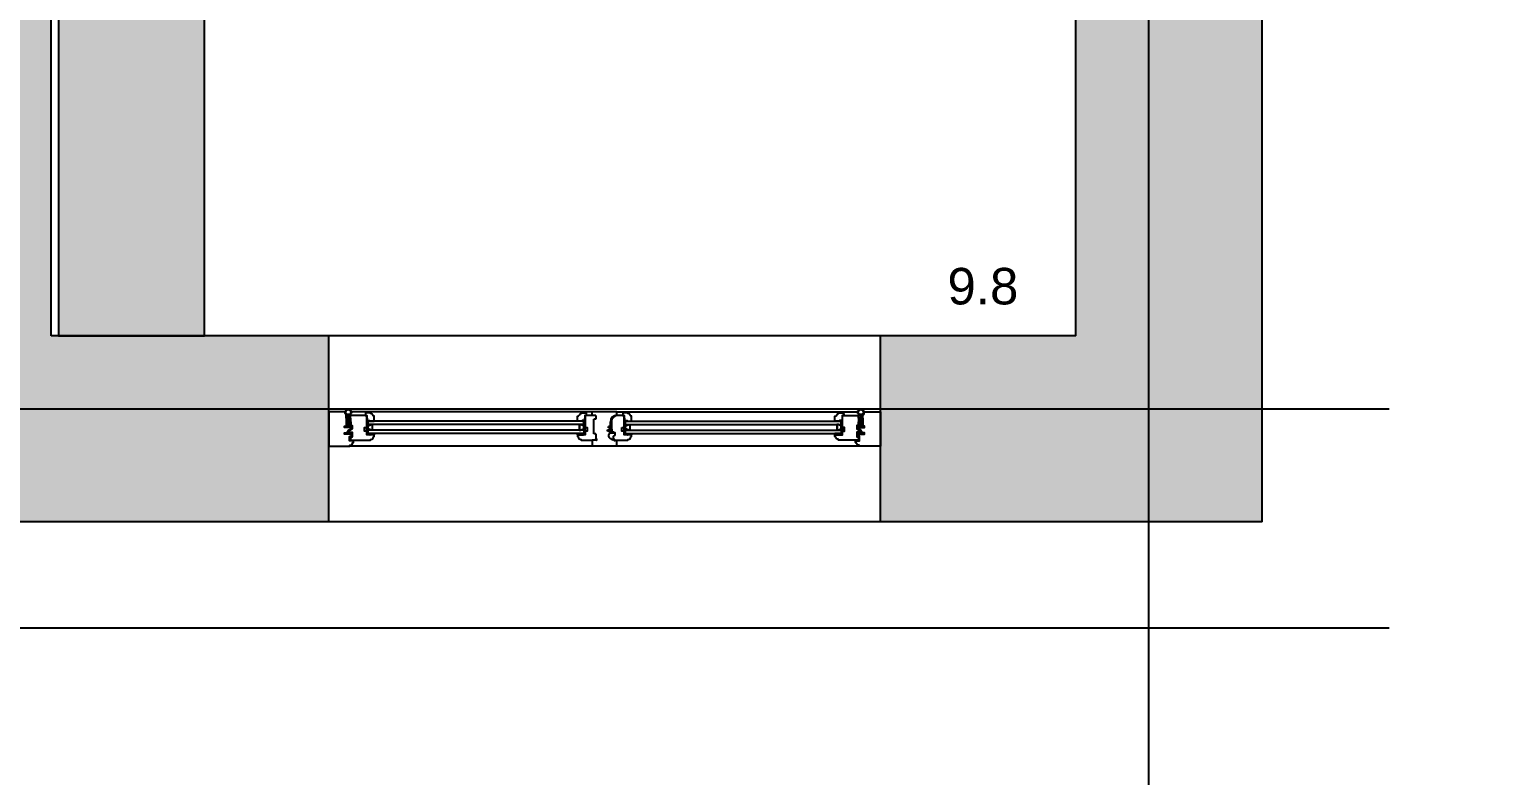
# Model space of a CAD drawing. Header units: millimetres. Extents: x 11159 to 50121, y 18346 to 37577.
# Drawn here: x 21170 to 25166, y 23151 to 25196 of the extents above; entities that cross this region are included whole.
import ezdxf

# ---------------------------------------------------------------- set-up
doc = ezdxf.new("R2010")
doc.units = ezdxf.units.MM
for name, color, linetype in [('area', 1, 'Continuous'), ('axis', 40, 'Continuous'), ('df', 7, 'Continuous'), ('dim', 7, 'Continuous'), ('furniture', 34, 'Continuous'), ('HATCH', 8, 'Continuous'), ('wall', 5, 'Continuous')]:
    doc.layers.add(name, color=color, linetype=linetype)
doc.styles.add('KOTE', font='romrust.shx', dxfattribs={"width": 0.8})
doc.styles.get("Standard").update_dxf_attribs({"font": 'arial.ttf'})
doc.dimstyles.new('ayala 50', dxfattribs={"dimscale": 50, "dimtxt": 2.5, "dimasz": 1, "dimexe": 1, "dimexo": 2, "dimgap": 1, "dimtad": 1, "dimdec": 0, "dimzin": 9, "dimdsep": 46, "dimtxsty": 'KOTE', "dimblk": 'ARCHTICK', "dimcen": 0, "dimdle": 1, "dimclrd": 4, "dimclre": 4, "dimclrt": 3, "dimadec": 0, "dimazin": 0, "dimtfac": 0.666667, "dimtdec": 0, "dimtix": 1, "dimtmove": 2, "dimatfit": 0, "dimfxl": 1, "dimtvp": 1, "dimtolj": 1, "dimarcsym": 0})

# ---------------------------------------------------------------- blocks, each defined once
blk = doc.blocks.new('_ArchTick')
at = {"color": 0, "linetype": 'ByBlock', "const_width": 0.15}
blk.add_lwpolyline([(-0.5, -0.5), (0.5, 0.5)], dxfattribs=at)
blk = doc.blocks.new('*D58')
at = {"layer": 'Defpoints', "color": 0, "transparency": 16777216}
for p in [(28435.1, 26556.4), (24235.1, 19753.4), (28435.1, 19753.4)]:
    blk.add_point(p, dxfattribs=at)
at = {"layer": 'dim', "color": 4, "lineweight": -2, "transparency": 16777216}
for p, q in [((28435.1, 26456.4), (28435.1, 19653.4)), ((24135.1, 19753.4), (28535.1, 19753.4))]:
    blk.add_line(p, q, dxfattribs=at)
at = {"layer": 'dim', "color": 4, "lineweight": -2, "transparency": 16777216, "xscale": 100, "yscale": 100, "zscale": 100, "rotation": 180}
blk.add_blockref('_ArchTick', (24235.1, 19753.4), dxfattribs=at)
at = {"layer": 'dim', "color": 4, "lineweight": -2, "transparency": 16777216, "xscale": 100, "yscale": 100, "zscale": 100}
blk.add_blockref('_ArchTick', (28435.1, 19753.4), dxfattribs=at)
at = {"layer": 'dim', "color": 3, "transparency": 16777216, "insert": (26335.1, 19873.4), "char_height": 200, "attachment_point": 5, "style": 'KOTE'}
blk.add_mtext('\\A1;4200', dxfattribs=at)
blk = doc.blocks.new('*D59')
at = {"layer": 'Defpoints', "color": 0, "transparency": 16777216}
for p in [(28435.1, 26556.4), (13435.1, 23556.4), (28435.1, 19246.4)]:
    blk.add_point(p, dxfattribs=at)
at = {"layer": 'dim', "color": 4, "lineweight": -2, "transparency": 16777216}
for p, q in [((28435.1, 26456.4), (28435.1, 19146.4)), ((13435.1, 23456.4), (13435.1, 19146.4)), ((13335.1, 19246.4), (28535.1, 19246.4))]:
    blk.add_line(p, q, dxfattribs=at)
at = {"layer": 'dim', "color": 4, "lineweight": -2, "transparency": 16777216, "xscale": 100, "yscale": 100, "zscale": 100, "rotation": 180}
blk.add_blockref('_ArchTick', (13435.1, 19246.4), dxfattribs=at)
at = {"layer": 'dim', "color": 4, "lineweight": -2, "transparency": 16777216, "xscale": 100, "yscale": 100, "zscale": 100}
blk.add_blockref('_ArchTick', (28435.1, 19246.4), dxfattribs=at)
at = {"layer": 'dim', "color": 3, "transparency": 16777216, "insert": (20935.1, 19366.4), "char_height": 200, "attachment_point": 5, "style": 'KOTE'}
blk.add_mtext('\\A1;15000', dxfattribs=at)
blk = doc.blocks.new('Joint-K7335')
at = {"layer": 'df', "color": 7}
for points in [[(3.9, 10.7, -0.206505), (4.5, 11.8, -0.277528), (4.6, 11.7), (4.7, 11.5, 0.626267), (5.4, 11.5, 0.131441), (5.5, 11.7), (5.5, 18, 0.509109), (4.6, 18.4, -0.294424), (2, 18.3, 0.173488), (1.3, 18.5), (0, 18.5), (0, 2.1, 0.415334), (1.2, 0.9, 0.048115), (1.5, 0.9, 0.113375), (1.5, 1), (4, 2.8, 0.235966), (4, 2.9), (4, 3.3, 0.247659), (4, 3.4, 0.287937), (3.6, 3.4), (1.8, 2.3, -0.576722), (1.5, 2.5), (1.5, 3.3, -0.235966), (1.6, 3.5), (4, 5.3, 0.235966), (4, 5.3), (4, 5.7, 0.247659), (4, 5.8, 0.287937), (3.6, 5.8), (1.8, 4.8, -0.576722), (1.5, 5), (1.5, 6.3, -0.384094), (2.6, 7.5, -0.021813), (2.7, 7.5), (6.5, 7.5), (6.5, 7.6, 0.333043), (5.7, 8.5, -0.293245), (5.3, 8.9, 0.008528), (5.2, 9.3, 0.265517), (5, 9.5, 0.023748), (4.8, 9.5, -0.356149), (3.9, 10.7, -0.356149)], [(3.2, 10.8, 0.355005), (4.6, 8.8, -0.567624), (4.7, 8.8, -0.24708), (4.4, 8.7), (2.2, 9, -0.351704), (1.2, 10.1), (1.2, 12.9, -0.414214), (1.5, 13.2), (1.6, 13.2, 0.277073), (1.9, 13.4), (3.7, 16.8, -0.041112), (3.8, 17), (4.1, 17.7, -0.50666), (4.6, 17.7, -0.2771), (4.6, 17.5), (4.6, 13.3, 0.213422), (4.7, 13.1, -0.886227), (4.4, 12.6, 0.250571), (3.2, 10.8)]]:
    blk.add_lwpolyline(points, format="xyb", dxfattribs=at)
blk.add_lwpolyline([(1.6, 17.8, 0.632714), (1, 17.6), (1, 14.2, 0.78091), (1.6, 14.1), (3.2, 17.1, -0.117333), (3.3, 17.2, 1.218085), (3, 17.5, -0.285776), (2.7, 17.3, -0.145588)], format="xyb", close=True, dxfattribs=at)

msp = doc.modelspace()

# ---------------------------------------------------------------- hatches: boundary and pattern name
at = {"ltscale": 10}
h = msp.add_hatch(dxfattribs=at)
h.set_pattern_fill('ANGLE', color=4, scale=0.15, angle=-45, style=0)
h.set_pattern_definition([(45, (19426.0777, 24903.6607), (0.74087113, -0.74087113), [0.762, -0.28575]), (315, (19426.0777, 24903.6607), (-0.74087113, -0.74087113), [0.762, -0.28575])])
edge = h.paths.add_edge_path()
edge.add_line((22094.6, 24124.1), (22100.6, 24124.1))
edge.add_arc((22099.9, 24123.1), 1.25, -53.1301, 53.1301, ccw=False)
edge.add_line((22100.6, 24122.1), (22094.6, 24122.1))
edge.add_arc((22095.3, 24123.1), 1.23, 125.8841, 234.1159, ccw=False)
h = msp.add_hatch(dxfattribs=at)
h.set_pattern_fill('ANGLE', color=4, scale=0.15, angle=-45, style=0)
h.set_pattern_definition([(45, (19431.5777, 24903.6607), (0.74087113, -0.74087113), [0.762, -0.28575]), (315, (19431.5777, 24903.6607), (-0.74087113, -0.74087113), [0.762, -0.28575])])
edge = h.paths.add_edge_path()
edge.add_line((22094.1, 24122.1), (22097.1, 24122.1))
edge.add_line((22097.1, 24122.1), (22097.1, 24120.1))
edge.add_arc((22095.6, 24120.5), 1.55, 194.793, 345.207, ccw=False)
edge.add_line((22094.1, 24120.1), (22094.1, 24122.1))
h = msp.add_hatch(dxfattribs=at)
h.set_pattern_fill('ANGLE', color=4, scale=0.15, angle=-45, style=0)
h.set_pattern_definition([(135, (25359.6481, 24903.6607), (-0.74087113, -0.74087113), [0.762, -0.28575]), (225, (25359.6481, 24903.6607), (0.74087113, -0.74087113), [0.762, -0.28575])])
edge = h.paths.add_edge_path()
edge.add_line((22691.1, 24124.1), (22685.1, 24124.1))
edge.add_arc((22685.9, 24123.1), 1.25, 126.8699, 233.1301)
edge.add_line((22685.1, 24122.1), (22691.1, 24122.1))
edge.add_arc((22690.4, 24123.1), 1.23, 305.8841, 414.1159)
h = msp.add_hatch(dxfattribs=at)
h.set_pattern_fill('ANGLE', color=4, scale=0.15, angle=-45, style=0)
h.set_pattern_definition([(135, (25354.1481, 24903.6607), (-0.74087113, -0.74087113), [0.762, -0.28575]), (225, (25354.1481, 24903.6607), (0.74087113, -0.74087113), [0.762, -0.28575])])
edge = h.paths.add_edge_path()
edge.add_line((22691.6, 24122.1), (22688.6, 24122.1))
edge.add_line((22688.6, 24122.1), (22688.6, 24120.1))
edge.add_arc((22690.1, 24120.5), 1.55, 194.793, 345.207)
edge.add_line((22691.6, 24120.1), (22691.6, 24122.1))
h = msp.add_hatch(dxfattribs=at)
h.set_pattern_fill('ANGLE', color=4, scale=0.15, angle=-45, style=0)
h.set_pattern_definition([(45, (20130.5777, 24903.6607), (0.74087113, -0.74087113), [0.762, -0.28575]), (315, (20130.5777, 24903.6607), (-0.74087113, -0.74087113), [0.762, -0.28575])])
edge = h.paths.add_edge_path()
edge.add_line((22799.1, 24124.1), (22805.1, 24124.1))
edge.add_arc((22804.4, 24123.1), 1.25, -53.1301, 53.1301, ccw=False)
edge.add_line((22805.1, 24122.1), (22799.1, 24122.1))
edge.add_arc((22799.8, 24123.1), 1.23, 125.8841, 234.1159, ccw=False)
h = msp.add_hatch(dxfattribs=at)
h.set_pattern_fill('ANGLE', color=4, scale=0.15, angle=-45, style=0)
h.set_pattern_definition([(45, (20136.0777, 24903.6607), (0.74087113, -0.74087113), [0.762, -0.28575]), (315, (20136.0777, 24903.6607), (-0.74087113, -0.74087113), [0.762, -0.28575])])
edge = h.paths.add_edge_path()
edge.add_line((22798.6, 24122.1), (22801.6, 24122.1))
edge.add_line((22801.6, 24122.1), (22801.6, 24120.1))
edge.add_arc((22800.1, 24120.5), 1.55, 194.793, 345.207, ccw=False)
edge.add_line((22798.6, 24120.1), (22798.6, 24122.1))
h = msp.add_hatch()
h.set_pattern_fill('ANGLE', color=256, scale=0.15, angle=-45, style=0)
h.set_pattern_definition([(135, (26064.1481, 24903.6607), (-0.74087113, -0.74087113), [0.762, -0.28575]), (225, (26064.1481, 24903.6607), (0.74087113, -0.74087113), [0.762, -0.28575])])
edge = h.paths.add_edge_path()
edge.add_line((23395.6, 24124.1), (23389.6, 24124.1))
edge.add_arc((23390.4, 24123.1), 1.25, 126.8699, 233.1301)
edge.add_line((23389.6, 24122.1), (23395.6, 24122.1))
edge.add_arc((23394.9, 24123.1), 1.23, 305.8841, 414.1159)
h = msp.add_hatch()
h.set_pattern_fill('ANGLE', color=256, scale=0.15, angle=-45, style=0)
h.set_pattern_definition([(135, (26058.6481, 24903.6607), (-0.74087113, -0.74087113), [0.762, -0.28575]), (225, (26058.6481, 24903.6607), (0.74087113, -0.74087113), [0.762, -0.28575])])
edge = h.paths.add_edge_path()
edge.add_line((23396.1, 24122.1), (23393.1, 24122.1))
edge.add_line((23393.1, 24122.1), (23393.1, 24120.1))
edge.add_arc((23394.6, 24120.5), 1.55, 194.793, 345.207)
edge.add_line((23396.1, 24120.1), (23396.1, 24122.1))
h = msp.add_hatch(dxfattribs=at)
h.set_pattern_fill('BRASS', color=4, scale=0.3, angle=-45, style=0)
h.set_pattern_definition([(45, (19431.5777, 24890.6607), (1.3470384, -1.3470384), []), (45, (19432.2512, 24889.9872), (1.3470384, -1.3470384), [0.9525, -0.47625])])
h.paths.add_polyline_path([(22098.6, 24085.1), (22098.6, 24089.1), (22110.6, 24089.1), (22110.6, 24085.1)])
h = msp.add_hatch(dxfattribs=at)
h.set_pattern_fill('ANGLE', color=4, scale=0.15, angle=-45, style=0)
h.set_pattern_definition([(45, (19431.5777, 24890.6607), (0.74087113, -0.74087113), [0.762, -0.28575]), (315, (19431.5777, 24890.6607), (-0.74087113, -0.74087113), [0.762, -0.28575])])
h.paths.add_polyline_path([(22110.6, 24085.1), (22110.6, 24089.1), (22114.6, 24089.1), (22114.6, 24085.1)])
h = msp.add_hatch(dxfattribs=at)
h.set_pattern_fill('ANGLE', color=4, scale=0.15, angle=-45, style=0)
h.set_pattern_definition([(135, (25354.1481, 24890.6607), (-0.74087113, -0.74087113), [0.762, -0.28575]), (225, (25354.1481, 24890.6607), (0.74087113, -0.74087113), [0.762, -0.28575])])
h.paths.add_polyline_path([(22675.1, 24085.1), (22675.1, 24089.1), (22671.1, 24089.1), (22671.1, 24085.1)])
h = msp.add_hatch(dxfattribs=at)
h.set_pattern_fill('BRASS', color=4, scale=0.3, angle=-45, style=0)
h.set_pattern_definition([(135, (25354.1481, 24890.6607), (-1.3470384, -1.3470384), []), (135, (25353.4746, 24889.9872), (-1.3470384, -1.3470384), [0.9525, -0.47625])])
h.paths.add_polyline_path([(22687.1, 24085.1), (22687.1, 24089.1), (22675.1, 24089.1), (22675.1, 24085.1)])
h = msp.add_hatch(dxfattribs=at)
h.set_pattern_fill('ANSI35', color=4, scale=0.2, style=0)
h.set_pattern_definition([(225, (22632.5235, 26755.0439), (0.8980256, -0.8980256), []), (225, (22631.6255, 26755.0439), (0.8980256, -0.8980256), [1.5875, -0.3175, 0, -0.3175])])
h.paths.add_polyline_path([(22723.1, 24070.1), (22721.1, 24070.1), (22721.1, 24074.1), (22723.1, 24074.1)])
h = msp.add_hatch(dxfattribs=at)
h.set_pattern_fill('BRASS', color=4, scale=0.3, angle=-45, style=0)
h.set_pattern_definition([(45, (20136.0777, 24890.6607), (1.3470384, -1.3470384), []), (45, (20136.7512, 24889.9872), (1.3470384, -1.3470384), [0.9525, -0.47625])])
h.paths.add_polyline_path([(22803.1, 24085.1), (22803.1, 24089.1), (22815.1, 24089.1), (22815.1, 24085.1)])
h = msp.add_hatch(dxfattribs=at)
h.set_pattern_fill('ANGLE', color=4, scale=0.15, angle=-45, style=0)
h.set_pattern_definition([(45, (20136.0777, 24890.6607), (0.74087113, -0.74087113), [0.762, -0.28575]), (315, (20136.0777, 24890.6607), (-0.74087113, -0.74087113), [0.762, -0.28575])])
h.paths.add_polyline_path([(22815.1, 24085.1), (22815.1, 24089.1), (22819.1, 24089.1), (22819.1, 24085.1)])
h = msp.add_hatch()
h.set_pattern_fill('ANGLE', color=256, scale=0.15, angle=-45, style=0)
h.set_pattern_definition([(135, (26058.6481, 24890.6607), (-0.74087113, -0.74087113), [0.762, -0.28575]), (225, (26058.6481, 24890.6607), (0.74087113, -0.74087113), [0.762, -0.28575])])
h.paths.add_polyline_path([(23379.6, 24085.1), (23379.6, 24089.1), (23375.6, 24089.1), (23375.6, 24085.1)])
h = msp.add_hatch()
h.set_pattern_fill('BRASS', color=256, scale=0.3, angle=-45, style=0)
h.set_pattern_definition([(135, (26058.6481, 24890.6607), (-1.3470384, -1.3470384), []), (135, (26057.9746, 24889.9872), (-1.3470384, -1.3470384), [0.9525, -0.47625])])
h.paths.add_polyline_path([(23391.6, 24085.1), (23391.6, 24089.1), (23379.6, 24089.1), (23379.6, 24085.1)])
at = {"layer": 'furniture'}
msp.add_hatch(color=254, dxfattribs=at).paths.add_polyline_path([(21650.1, 27856.4), (21250.1, 27856.4), (21250.1, 24356.4), (21650.1, 24356.4)])
at = {"layer": 'HATCH', "true_color": 0x2b2b2b}
h = msp.add_hatch(color=250, dxfattribs=at)
h.dxf.hatch_style = 1
h.paths.add_polyline_path([(28745.1, 35266.4), (23290.1, 35266.4), (23290.1, 34756.4), (24035.1, 34756.4), (24035.1, 33047.5), (23905.1, 33047.5), (23905.1, 32525.3), (24035.1, 32525.3), (24035.1, 30816.4), (20510.1, 30816.4), (20510.1, 29176.4), (20835.1, 29176.4), (20835.1, 29296.4), (20760.1, 29296.4), (20760.1, 30696.4), (21640.1, 30696.4), (21640.1, 29296.4), (21545.1, 29296.4), (21545.1, 29176.4), (21855.1, 29176.4), (21855.1, 29296.4), (21760.1, 29296.4), (21760.1, 30696.4), (23235.1, 30696.4), (23235.1, 30296.4), (24035.1, 30296.4), (24035.1, 29296.4), (22565.1, 29296.4), (22565.1, 29176.4), (23290.1, 29176.4), (23290.1, 28981.4), (23410.1, 28981.4), (23410.1, 29176.4), (24425.1, 29176.4), (24425.1, 28981.4), (24545.1, 28981.4), (24545.1, 34756.4), (28235.1, 34756.4), (28235.1, 26756.4), (27990.1, 26756.4), (27990.1, 26246.4), (28745.1, 26246.4)])
h.paths.add_polyline_path([(24035.1, 30416.4), (23355.1, 30416.4), (23355.1, 30696.4), (24035.1, 30696.4)], flags=16)
h.paths.add_polyline_path([(24790.1, 26756.4), (24545.1, 26756.4), (24545.1, 28171.4), (24425.1, 28171.4), (24425.1, 27976.4), (23410.1, 27976.4), (23410.1, 28171.4), (23290.1, 28171.4), (23290.1, 27976.4), (22565.1, 27976.4), (22565.1, 27856.4), (24035.1, 27856.4), (24035.1, 24356.4), (23500.1, 24356.4), (23500.1, 23846.4), (24545.1, 23846.4), (24545.1, 26246.4), (24790.1, 26246.4)])
h.paths.add_polyline_path([(21990.1, 24356.4), (21230.1, 24356.4), (21230.1, 27856.4), (21855.1, 27856.4), (21855.1, 27976.4), (20510.1, 27976.4), (20510.1, 27856.4), (21110.1, 27856.4), (21110.1, 24356.4), (20760.1, 24356.4), (20760.1, 24506.4), (20510.1, 24506.4), (20510.1, 23756.4), (20045.1, 23756.4), (20045.1, 23246.4), (20945.1, 23246.4), (20945.1, 23846.4), (21990.1, 23846.4)])
h.paths.add_polyline_path([(17625.1, 23756.4), (17160.1, 23756.4), (17160.1, 24551.3), (16910.1, 24551.3), (16910.1, 24356.4), (15680.1, 24356.4), (15680.1, 23846.4), (16725.1, 23846.4), (16725.1, 23246.4), (17625.1, 23246.4)])
h.paths.add_polyline_path([(14170.1, 24356.4), (13635.1, 24356.4), (13635.1, 27856.4), (16910.1, 27856.4), (16910.1, 26261.3), (17160.1, 26261.3), (17160.1, 30816.4), (17160.1, 31066.4), (16910.1, 31066.4), (16910.1, 30816.4), (16090.1, 30816.4), (16090.1, 30696.4), (16910.1, 30696.4), (16910.1, 27976.4), (13635.1, 27976.4), (13635.1, 28801.4), (13125.1, 28801.4), (13125.1, 23846.4), (14170.1, 23846.4)])
h.paths.add_polyline_path([(13635.1, 34756.4), (14380.1, 34756.4), (14380.1, 35266.4), (13125.1, 35266.4), (13125.1, 30311.4), (13635.1, 30311.4), (13635.1, 30696.4), (14380.1, 30696.4), (14380.1, 30816.4), (13635.1, 30816.4)])
h.paths.add_polyline_path([(17980.1, 35266.4), (16090.1, 35266.4), (16090.1, 34756.4), (16910.1, 34756.4), (16910.1, 34506.4), (17160.1, 34506.4), (17160.1, 34756.4), (17980.1, 34756.4)])
h.paths.add_polyline_path([(21580.1, 35266.4), (19690.1, 35266.4), (19690.1, 34756.4), (21580.1, 34756.4)])
h.paths.add_polyline_path([(20533, 36456.4), (20133, 36456.4), (20133, 36056.4), (20533, 36056.4)])
h.paths.add_polyline_path([(17537.2, 36456.4), (17137.2, 36456.4), (17137.2, 36056.4), (17537.2, 36056.4)])
h.paths.add_polyline_path([(20945.1, 21356.4), (20435.1, 21356.4), (20435.1, 20846.4), (20945.1, 20846.4)])
h.paths.add_polyline_path([(17235.1, 21356.4), (16725.1, 21356.4), (16725.1, 20846.4), (17235.1, 20846.4)])
h.paths.add_polyline_path([(19180.1, 30816.4), (17160.1, 30816.4), (17160.1, 30696.4), (19180.1, 30696.4)])

# ---------------------------------------------------------------- linework, layer by layer
for p, q in [((22034.1, 24148.4), (22034.9, 24148.4)), ((22711.1, 24149.1), (22779.1, 24149.1)), ((22711.1, 24138.1), (22711.1, 24149.1)), ((22721.1, 24138.1), (22711.1, 24138.1)), ((22721.1, 24138.1), (22721.1, 24128.1)), ((22779.1, 24138.6), (22779.1, 24149.1)), ((23456.1, 24148.4), (23455.3, 24148.4)), ((22041.1, 24112.4), (22043.1, 24112.4)), ((22688.6, 24122.1), (22688.6, 24089.1)), ((22721.1, 24128.1), (22716.1, 24128.1)), ((22716.1, 24088.1), (22716.1, 24128.1)), ((22761.1, 24107.6), (22761.1, 24120.6)), ((22767.1, 24108.6), (22764.1, 24108.6)), ((22767.1, 24128.6), (22766.3, 24128.6)), ((23393.1, 24122.1), (23393.1, 24089.1)), ((23449.1, 24112.4), (23447.1, 24112.4)), ((22711.1, 24070.1), (22711.1, 24055.1)), ((22721.1, 24070.1), (22711.1, 24070.1)), ((22711.1, 24055.1), (22779.1, 24055.1)), ((22721.1, 24088.1), (22716.1, 24088.1)), ((22721.1, 24088.1), (22721.1, 24070.1)), ((22779.1, 24069.6), (22774.1, 24069.6)), ((22779.1, 24055.1), (22779.1, 24069.6))]:
    msp.add_line(p, q)
at = {"color": 4, "ltscale": 10}
for p, q in [((22038.1, 24130.4), (22038.1, 24139.6)), ((22049.9, 24130.7), (22049.5, 24139.9)), ((23440.3, 24130.7), (23440.7, 24139.9)), ((23452.1, 24130.4), (23452.1, 24139.6)), ((22094.1, 24088.1), (22097.1, 24119.1)), ((22097.1, 24088.1), (22094.1, 24119.1)), ((22688.6, 24122.1), (22097.1, 24122.1)), ((22097.1, 24122.1), (22097.1, 24089.1)), ((22688.6, 24113.6), (22097.1, 24113.6)), ((22688.6, 24097.6), (22097.1, 24097.6)), ((22688.6, 24088.1), (22691.6, 24119.1)), ((22691.6, 24088.1), (22688.6, 24119.1)), ((22753.1, 24094.8), (22753.1, 24098.8)), ((22753.1, 24098.8), (22760.1, 24098.8)), ((22760.1, 24094.8), (22753.1, 24094.8)), ((22756.1, 24104.6), (22756.1, 24107.6)), ((22761.1, 24107.6), (22756.1, 24107.6)), ((22761.1, 24104.6), (22756.1, 24104.6)), ((22760.1, 24100.8), (22761.1, 24100.8)), ((22760.1, 24098.8), (22760.1, 24100.8)), ((22760.1, 24090.8), (22760.1, 24094.8)), ((22761.1, 24100.8), (22761.1, 24104.6)), ((22801.6, 24088.1), (22798.6, 24119.1)), ((22798.6, 24088.1), (22801.6, 24119.1)), ((22801.6, 24122.1), (23393.1, 24122.1)), ((22801.6, 24122.1), (22801.6, 24089.1)), ((22801.6, 24113.6), (23393.1, 24113.6)), ((22801.6, 24097.6), (23393.1, 24097.6)), ((22688.6, 24089.1), (22097.1, 24089.1)), ((22761.1, 24090.8), (22760.1, 24090.8)), ((22761.1, 24090.4), (22761.1, 24090.8)), ((22801.6, 24089.1), (23393.1, 24089.1))]:
    msp.add_line(p, q, dxfattribs=at)
at = {"color": 8, "ltscale": 10}
for p, q in [((22711.1, 24148.4), (22052.3, 24148.4)), ((22779.1, 24148.4), (23437.9, 24148.4)), ((23442.1, 24054.4), (22048.1, 24054.4))]:
    msp.add_line(p, q, dxfattribs=at)
at = {"color": 3}
for p, q in [((23396.1, 24088.1), (23393.1, 24119.1)), ((23393.1, 24088.1), (23396.1, 24119.1))]:
    msp.add_line(p, q, dxfattribs=at)
for points in [[(22043.1, 24112.4), (22043.1, 24138.1, -0.414214), (22034.1, 24147.1), (22034.1, 24148.4), (21990.1, 24148.4), (21990.1, 24054.4), (22048.1, 24054.4), (22048.1, 24056.4, 0.414214), (22056.1, 24064.4), (22058.1, 24064.4), (22058.1, 24068.6), (22047.1, 24068.6), (22047.1, 24080.6), (22052.1, 24083.6), (22052.1, 24086.1), (22051.6, 24086.6), (22033.6, 24086.6), (22033.6, 24090.6), (22041.1, 24090.6), (22041.1, 24093.9), (22043.1, 24093.9), (22043.1, 24096.7), (22052.1, 24102.1), (22052.1, 24104.6), (22051.6, 24105.1), (22033.6, 24105.1), (22033.6, 24109.1), (22041.1, 24109.1), (22041.1, 24112.4)], [(22711.1, 24138.1), (22691.6, 24138.1), (22691.6, 24105.1), (22697.6, 24105.1), (22697.6, 24095.1), (22691.6, 24095.1), (22691.6, 24085.1), (22671.1, 24085.1), (22671.1, 24080.1), (22673.1, 24080.1, 0.414214), (22681.1, 24072.1), (22681.1, 24070.1), (22711.1, 24070.1)], [(23447.1, 24112.4), (23447.1, 24138.1, 0.414214), (23456.1, 24147.1), (23456.1, 24148.4), (23500.1, 24148.4), (23500.1, 24054.4), (23442.1, 24054.4), (23442.1, 24056.4, -0.414214), (23434.1, 24064.4), (23432.1, 24064.4), (23432.1, 24068.6), (23443.1, 24068.6), (23443.1, 24080.6), (23438.1, 24083.6), (23438.1, 24086.1), (23438.6, 24086.6), (23456.6, 24086.6), (23456.6, 24090.6), (23449.1, 24090.6), (23449.1, 24093.9), (23447.1, 24093.9), (23447.1, 24096.7), (23438.1, 24102.1), (23438.1, 24104.6), (23438.6, 24105.1), (23456.6, 24105.1), (23456.6, 24109.1), (23449.1, 24109.1), (23449.1, 24112.4)]]:
    msp.add_lwpolyline(points, format="xyb")
for points in [[(22046.1, 24092.1), (22054.6, 24092.1), (22054.6, 24079.1), (22050.6, 24076.8, 0.267417), (22049.6, 24075), (22049.6, 24070.6), (22050.1, 24070.1), (22104.6, 24070.1), (22104.6, 24072.1, 0.414214), (22112.6, 24080.1), (22114.6, 24080.1), (22114.6, 24085.1), (22094.1, 24085.1), (22094.1, 24095.1), (22088.1, 24095.1), (22088.1, 24105.1), (22094.1, 24105.1), (22094.1, 24138.1), (22045.1, 24138.1), (22044.6, 24137.6), (22045.3, 24111.1), (22045.8, 24110.6), (22054.6, 24110.6), (22054.6, 24101.6), (22045.6, 24096.1), (22045.6, 24092.6)], [(22690.6, 24124.1), (22683.6, 24124.1), (22683.6, 24122.1), (22671.1, 24122.1), (22671.1, 24136.1, 0.327693), (22676.1, 24139.6, -0.327693), (22681.1, 24143.1), (22681.1, 24145.1), (22694.9, 24145.1), (22696.1, 24138.1), (22691.1, 24138.1), (22690.6, 24124.1)], [(22792.6, 24105.1), (22798.6, 24105.1), (22798.6, 24138.1), (22782.1, 24138.1, 0.414214), (22764.1, 24120.1), (22764.1, 24100.6), (22765.1, 24100.6), (22765.1, 24092.6), (22773.6, 24091.6), (22773.6, 24083.9), (22769.6, 24081.5, 0.263447), (22768.6, 24079.7), (22768.6, 24078.6, 0.414214), (22777.1, 24070.1), (22809.1, 24070.1), (22809.1, 24072.1, 0.414214), (22817.1, 24080.1), (22819.1, 24080.1), (22819.1, 24085.1), (22798.6, 24085.1), (22798.6, 24095.1), (22792.6, 24095.1)], [(22799.6, 24124.1), (22806.6, 24124.1), (22806.6, 24122.1), (22819.1, 24122.1), (22819.1, 24136.1, -0.327693), (22814.1, 24139.6, 0.327693), (22809.1, 24143.1), (22809.1, 24145.1), (22795.4, 24145.1), (22794.1, 24138.1), (22799.1, 24138.1), (22799.6, 24124.1)], [(23395.1, 24124.1), (23388.1, 24124.1), (23388.1, 24122.1), (23375.6, 24122.1), (23375.6, 24136.1, 0.327693), (23380.6, 24139.6, -0.327693), (23385.6, 24143.1), (23385.6, 24145.1), (23399.4, 24145.1), (23400.6, 24138.1), (23395.6, 24138.1), (23395.1, 24124.1)], [(23444.1, 24092.1), (23435.6, 24092.1), (23435.6, 24079.1), (23439.6, 24076.8, -0.267417), (23440.6, 24075), (23440.6, 24070.6), (23440.1, 24070.1), (23385.6, 24070.1), (23385.6, 24072.1, -0.414214), (23377.6, 24080.1), (23375.6, 24080.1), (23375.6, 24085.1), (23396.1, 24085.1), (23396.1, 24095.1), (23402.1, 24095.1), (23402.1, 24105.1), (23396.1, 24105.1), (23396.1, 24138.1), (23445.1, 24138.1), (23445.6, 24137.6), (23444.9, 24111.1), (23444.4, 24110.6), (23435.6, 24110.6), (23435.6, 24101.6), (23444.6, 24096.1), (23444.6, 24092.6)], [(23395.6, 24124.1), (23389.6, 24124.1, 0.5), (23389.6, 24122.1), (23395.6, 24122.1, 0.5108)], [(23396.1, 24122.1), (23393.1, 24122.1), (23393.1, 24120.1, 0.770201), (23396.1, 24120.1)]]:
    msp.add_lwpolyline(points, format="xyb", close=True)
at = {"color": 4, "ltscale": 10}
for points in [[(22095.1, 24124.1), (22102.1, 24124.1), (22102.1, 24122.1), (22114.6, 24122.1), (22114.6, 24136.1, -0.327693), (22109.6, 24139.6, 0.327693), (22104.6, 24143.1), (22104.6, 24145.1), (22090.9, 24145.1), (22089.6, 24138.1), (22094.6, 24138.1), (22095.1, 24124.1)], [(22094.6, 24124.1), (22100.6, 24124.1, -0.5), (22100.6, 24122.1), (22094.6, 24122.1, -0.5108)], [(22094.1, 24122.1), (22097.1, 24122.1), (22097.1, 24120.1, -0.770201), (22094.1, 24120.1)], [(22691.1, 24124.1), (22685.1, 24124.1, 0.5), (22685.1, 24122.1), (22691.1, 24122.1, 0.5108)], [(22691.6, 24122.1), (22688.6, 24122.1), (22688.6, 24120.1, 0.770201), (22691.6, 24120.1)], [(22754.2, 24096.3, 0.231748), (22754.8, 24095.4), (22755.9, 24094.8), (22756.2, 24094.8), (22755.2, 24095.6), (22755.7, 24095.6), (22757.1, 24094.8), (22757.5, 24094.8), (22756.4, 24095.6), (22757.1, 24095.6), (22758.4, 24094.8), (22758.9, 24094.8), (22757.8, 24095.6), (22760.1, 24095.6), (22760.1, 24090.9, -0.011012), (22770.2, 24090.9, 0.390073), (22770.6, 24091.3), (22770.6, 24091.5, 0.360911), (22770.3, 24091.9), (22769.6, 24092.1), (22768.1, 24092.2, -0.027938), (22762.6, 24092.7, -0.379419), (22761.8, 24093.7), (22761.8, 24098.7, 0.414214), (22761.4, 24099.1), (22760.1, 24099.1), (22760.1, 24098), (22757.8, 24098), (22758.9, 24098.8), (22758.4, 24098.8), (22757.1, 24098), (22756.4, 24098), (22757.5, 24098.8), (22757.1, 24098.8), (22755.7, 24098), (22755.2, 24098), (22756.2, 24098.8), (22755.9, 24098.8), (22754.8, 24098.1, 0.231748), (22754.2, 24097.3), (22754.1, 24096.8)], [(22760.9, 24105.2), (22760.9, 24104.6), (22761.1, 24104.6, 0.001003), (22761.1, 24104.5, 0.054131), (22761.5, 24103.4, 0.097163), (22762, 24102.5, 0.203453), (22762.6, 24102.3, 0.203453), (22763.1, 24102.5, 0.097163), (22763.7, 24103.4, 0.054131), (22764, 24104.5, 0.041072), (22764.1, 24106.1, 0.041072), (22764, 24107.6, 0.054131), (22763.7, 24108.7, 0.097163), (22763.1, 24109.7, 0.203453), (22762.6, 24109.9, 0.203453), (22762, 24109.7, 0.097163), (22761.5, 24108.7, 0.054131), (22761.1, 24107.6, 0.001003), (22761.1, 24107.6), (22760.9, 24107.6), (22760.9, 24107), (22759.6, 24107), (22760.4, 24107.6), (22759.9, 24107.6), (22758.9, 24107), (22758.4, 24107), (22759.2, 24107.6), (22758.8, 24107.6), (22757.7, 24107), (22757.3, 24107), (22758.1, 24107.6), (22757.7, 24107.6), (22756.9, 24107.1, 0.231748), (22756.4, 24106.4), (22756.4, 24106.1), (22756.4, 24105.7, 0.231748), (22756.9, 24105.1), (22757.7, 24104.6), (22758.1, 24104.6), (22757.3, 24105.2), (22757.7, 24105.2), (22758.8, 24104.6), (22759, 24104.6), (22758.4, 24105.2), (22758.9, 24105.2), (22759.9, 24104.6), (22760.4, 24104.6), (22759.6, 24105.2)], [(22763.4, 24106.1, 0.041072), (22763.3, 24107.5, 0.054131), (22763, 24108.5, 0.097163), (22762.6, 24109.2, 0.203453), (22762.6, 24109.2, 0.203453), (22762.5, 24109.2, 0.097163), (22762.1, 24108.5, 0.054131), (22761.8, 24107.5, 0.041072), (22761.7, 24106.1, 0.041072), (22761.8, 24104.7, 0.054131), (22762.1, 24103.7, 0.097163), (22762.5, 24103, 0.203453), (22762.6, 24103, 0.203453), (22762.6, 24103, 0.097163), (22763, 24103.7, 0.054131), (22763.3, 24104.7, 0.041072)], [(22799.1, 24124.1), (22805.1, 24124.1, -0.5), (22805.1, 24122.1), (22799.1, 24122.1, -0.5108)], [(22798.6, 24122.1), (22801.6, 24122.1), (22801.6, 24120.1, -0.770201), (22798.6, 24120.1)]]:
    msp.add_lwpolyline(points, format="xyb", close=True, dxfattribs=at)
for points in [[(22043.1, 24130.4), (22038.1, 24130.4), (22038.1, 24112.4), (22043.1, 24112.4)], [(22044.9, 24130.4), (22049.9, 24130.7), (22050.8, 24112.7), (22045.8, 24112.4)], [(22094.1, 24119.1), (22097.1, 24119.1), (22097.1, 24088.1), (22094.1, 24088.1)], [(22691.6, 24119.1), (22688.6, 24119.1), (22688.6, 24088.1), (22691.6, 24088.1)], [(22798.6, 24119.1), (22801.6, 24119.1), (22801.6, 24088.1), (22798.6, 24088.1)], [(23445.3, 24130.4), (23440.3, 24130.7), (23439.4, 24112.7), (23444.4, 24112.4)], [(23447.1, 24130.4), (23452.1, 24130.4), (23452.1, 24112.4), (23447.1, 24112.4)], [(22098.6, 24085.1), (22098.6, 24089.1), (22110.6, 24089.1), (22110.6, 24085.1)], [(22110.6, 24085.1), (22110.6, 24089.1), (22114.6, 24089.1), (22114.6, 24085.1)], [(22675.1, 24085.1), (22675.1, 24089.1), (22671.1, 24089.1), (22671.1, 24085.1)], [(22687.1, 24085.1), (22687.1, 24089.1), (22675.1, 24089.1), (22675.1, 24085.1)], [(22723.1, 24070.1), (22721.1, 24070.1), (22721.1, 24074.1), (22723.1, 24074.1)], [(22803.1, 24085.1), (22803.1, 24089.1), (22815.1, 24089.1), (22815.1, 24085.1)], [(22815.1, 24085.1), (22815.1, 24089.1), (22819.1, 24089.1), (22819.1, 24085.1)]]:
    msp.add_lwpolyline(points, close=True, dxfattribs=at)
at = {"color": 6}
for points in [[(22109.1, 24113.6), (22109.1, 24097.6), (22104.1, 24097.6), (22104.1, 24098.6), (22097.1, 24101), (22097.1, 24110.1), (22104.1, 24112.6), (22104.1, 24113.6)], [(22108.6, 24113.1), (22108.6, 24098.1), (22104.6, 24098.1), (22104.6, 24098.9), (22097.6, 24101.4), (22097.6, 24109.8), (22104.6, 24112.2), (22104.6, 24113.1)], [(22675.6, 24113.6), (22675.6, 24097.6), (22680.6, 24097.6), (22680.6, 24098.6), (22688.6, 24101), (22688.6, 24110.1), (22680.6, 24112.6), (22680.6, 24113.6)], [(22676.1, 24113.1), (22676.1, 24098.1), (22680.1, 24098.1), (22680.1, 24098.9), (22688.1, 24101.4), (22688.1, 24109.8), (22680.1, 24112.2), (22680.1, 24113.1)], [(22814.6, 24113.6), (22814.6, 24097.6), (22809.6, 24097.6), (22809.6, 24098.6), (22801.6, 24101), (22801.6, 24110.1), (22809.6, 24112.6), (22809.6, 24113.6)], [(22814.1, 24113.1), (22814.1, 24098.1), (22810.1, 24098.1), (22810.1, 24098.9), (22802.1, 24101.4), (22802.1, 24109.8), (22810.1, 24112.2), (22810.1, 24113.1)], [(23381.1, 24113.6), (23381.1, 24097.6), (23386.1, 24097.6), (23386.1, 24098.6), (23393.1, 24101), (23393.1, 24110.1), (23386.1, 24112.6), (23386.1, 24113.6)], [(23381.6, 24113.1), (23381.6, 24098.1), (23385.6, 24098.1), (23385.6, 24098.9), (23392.6, 24101.4), (23392.6, 24109.8), (23385.6, 24112.2), (23385.6, 24113.1)]]:
    msp.add_lwpolyline(points, close=True, dxfattribs=at)
for points in [[(23396.1, 24119.1), (23393.1, 24119.1), (23393.1, 24088.1), (23396.1, 24088.1)], [(23379.6, 24085.1), (23379.6, 24089.1), (23375.6, 24089.1), (23375.6, 24085.1)], [(23391.6, 24085.1), (23391.6, 24089.1), (23379.6, 24089.1), (23379.6, 24085.1)]]:
    msp.add_lwpolyline(points, close=True)
at = {"color": 4, "ltscale": 10}
for centre, radius in [((22043.6, 24147.4), 8.75), ((22043.6, 24147.4), 7), ((23446.6, 24147.4), 8.75), ((23446.6, 24147.4), 7)]:
    msp.add_circle(centre, radius, dxfattribs=at)
msp.add_arc((22779.1, 24120.6), 18, 90, 180)
for centre, radius, start, end in [((22763.6, 24082.8), 8, 108.21, 270.7129), ((22774.1, 24082.6), 13, 216.8665, 270)]:
    msp.add_arc(centre, radius, start, end, dxfattribs=at)
at = {"layer": 'axis'}
for p, q in [((24235.1, 18746.4), (24235.1, 35956.4)), ((11559, 24156.4), (24892.6, 24156.4)), ((11559, 23556.4), (24892.6, 23556.4))]:
    msp.add_line(p, q, dxfattribs=at)
at = {"layer": 'furniture', "color": 34, "linetype": 'ByBlock'}
msp.add_lwpolyline([(21650.1, 27856.4), (21250.1, 27856.4), (21250.1, 24356.4), (21650.1, 24356.4)], close=True, dxfattribs=at)
at = {"layer": 'wall', "color": 5}
for p, q in [((21230.1, 24356.4), (21230.1, 27856.4)), ((24035.1, 24356.4), (24035.1, 27856.4)), ((24545.1, 23846.4), (24545.1, 26246.4)), ((21990.1, 24356.4), (21230.1, 24356.4)), ((21990.1, 23846.4), (21990.1, 24356.4)), ((24035.1, 24356.4), (23500.1, 24356.4)), ((23500.1, 23846.4), (23500.1, 24356.4)), ((21990.1, 23846.4), (20945.1, 23846.4)), ((24545.1, 23846.4), (23500.1, 23846.4))]:
    msp.add_line(p, q, dxfattribs=at)
at = {"layer": 'wall', "color": 4}
for p, q in [((23500.1, 24356.4), (21990.1, 24356.4)), ((23500.1, 23846.4), (21990.1, 23846.4))]:
    msp.add_line(p, q, dxfattribs=at)

# ---------------------------------------------------------------- block references
at = {"layer": 'wall', "color": 4, "ltscale": 10, "xscale": -1, "rotation": 270}
for p in [(22033.6, 24105.1), (22033.6, 24086.6)]:
    msp.add_blockref('Joint-K7335', p, dxfattribs=at)
at = {"layer": 'wall', "color": 4, "ltscale": 10, "rotation": 90}
msp.add_blockref('Joint-K7335', (23456.6, 24105.1), dxfattribs=at)
at = {"layer": 'wall', "rotation": 90}
msp.add_blockref('Joint-K7335', (23456.6, 24086.6), dxfattribs=at)

# ---------------------------------------------------------------- texts
at = {"layer": 'area', "color": 250, "linetype": 'Continuous', "insert": (23683.7, 24542.1), "char_height": 100, "attachment_point": 1}
msp.add_mtext('9.8', dxfattribs=at)

# ---------------------------------------------------------------- dimensions: what is measured, and where the dimension line sits
at = {"layer": 'dim'}
for base, p1, picture, middle in [((28435.1, 19246.4), (13435.1, 23556.4), '*D59', (20935.1, 19366.4)), ((28435.1, 19753.4), (24235.1, 19753.4), '*D58', (26335.1, 19873.4))]:
    dim = msp.add_linear_dim(base=base, p1=p1, p2=(28435.1, 26556.4), dimstyle='ayala 50', override={"dimscale": 1, "dimtxt": 200, "dimasz": 100, "dimexe": 100, "dimexo": 100, "dimgap": 20, "dimdle": 100}, dxfattribs=at)
    dim.commit()
    dim.dimension.update_dxf_attribs({"geometry": picture, "text_midpoint": middle})

doc.saveas('drawing.dxf')
